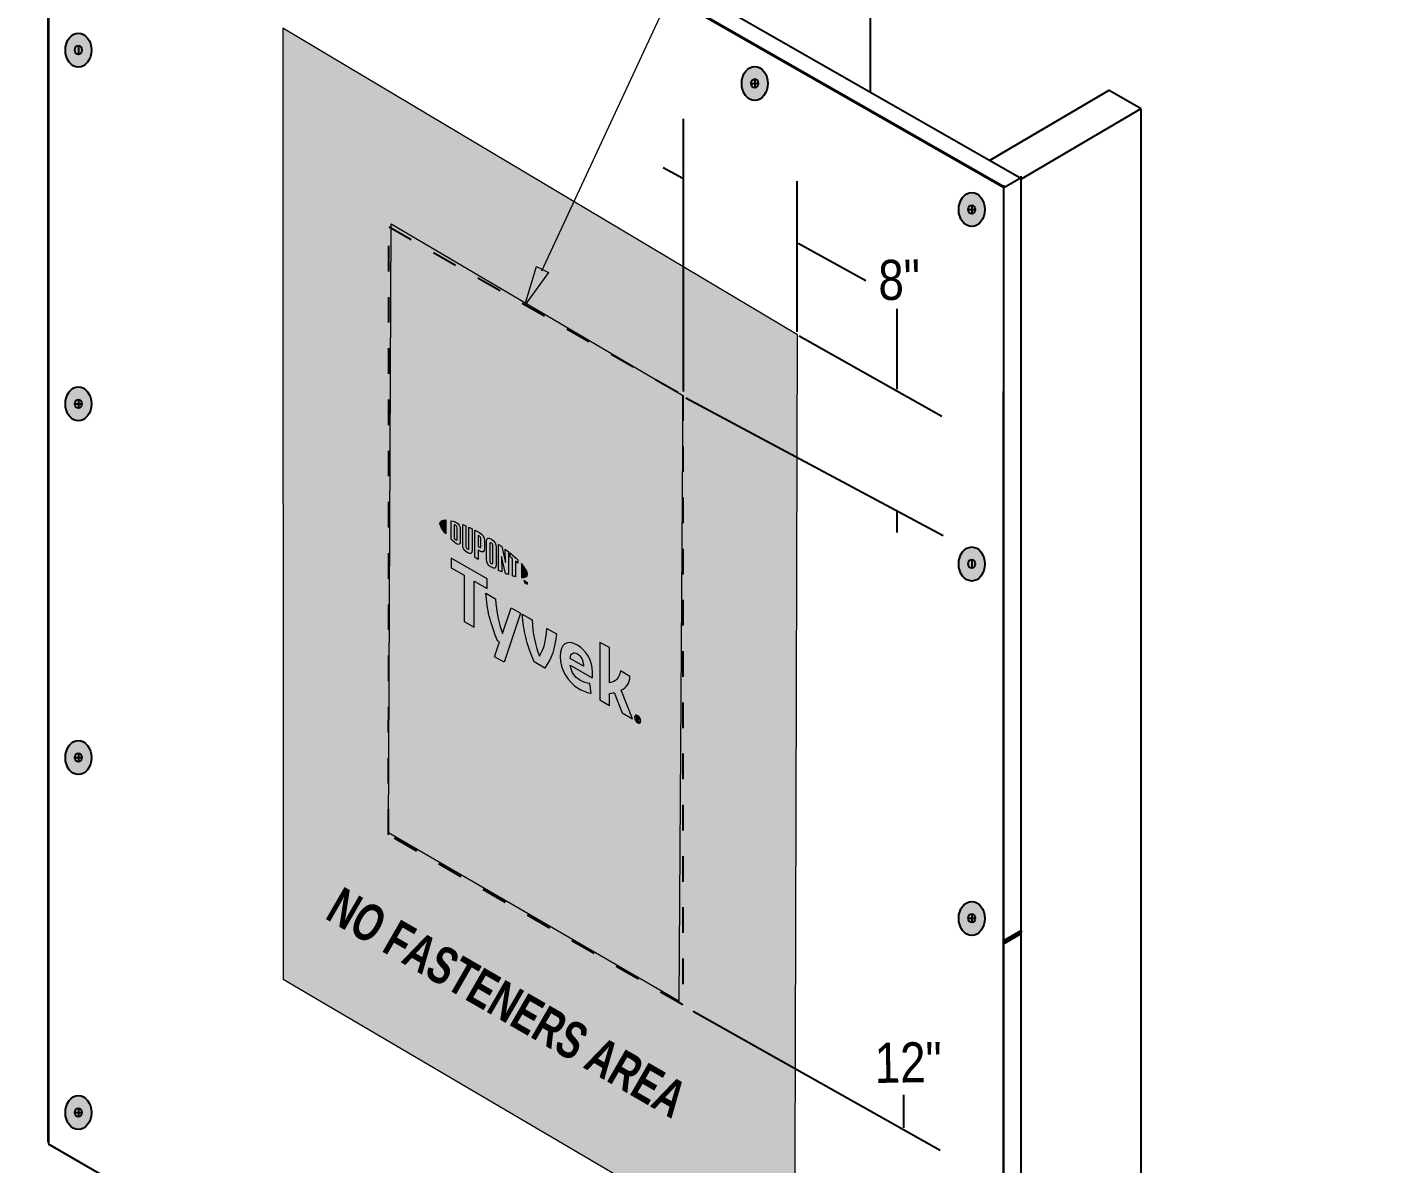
# Model space of a CAD drawing. Header units: inches. Extents: x -24 to 76, y -57 to 19.
# Drawn here: x 10.39 to 15.69, y -39.02 to -34.58 of the extents above; entities that cross this region are included whole.
import ezdxf

# ---------------------------------------------------------------- set-up
doc = ezdxf.new("R2010")
doc.units = ezdxf.units.IN
doc.header["$MEASUREMENT"] = 0
for name, pattern in [('AI-Linetype-1', [1.199738, 0.599869, -0.119974, 0.119974, -0.119974, 0.119974, -0.119974]), ('AI-Linetype-2', [1.199738, 0.599869, -0.119974, 0.119974, -0.119974, 0.119974, -0.119974]), ('AI-Linetype-3', [1.199738, 0.599869, -0.119974, 0.119974, -0.119974, 0.119974, -0.119974]), ('AI-Linetype-45', [0.108507, 0.072338, -0.036169])]:
    doc.linetypes.add(name, pattern=pattern)
for name, color, linetype, lineweight in [('.ATI-TEXT', 7, 'Continuous', 0), ('G-ANNO-TTLB', 7, 'Continuous', 0), ('No fasteners', 7, 'Continuous', 0), ('TYVEK', 7, 'Continuous', 0), ('WALL SCRATCH', 7, 'Continuous', 0), ('X-REF - TRACED', 7, 'Continuous', 0)]:
    doc.layers.add(name, color=color, linetype=linetype, lineweight=lineweight)

# ---------------------------------------------------------------- blocks, each defined once
blk = doc.blocks.new('Block_229')
at = {"layer": 'TYVEK', "color": 18, "lineweight": 25, "true_color": 0x000000}
for points in [[(12.6953, -37.6606)], [(12.6953, -40.0417)]]:
    blk.add_lwpolyline(points, dxfattribs=at)
blk = doc.blocks.new('Block_234')
at = {"layer": 'TYVEK', "color": 4, "lineweight": 25, "true_color": 0x00ffff}
for points in [[(11.1656, -38.7794)], [(11.4773, -38.9581)]]:
    blk.add_lwpolyline(points, dxfattribs=at)
blk = doc.blocks.new('Block_239')
at = {"layer": 'TYVEK', "true_color": 0x003b71, "transparency": 33554687}
h = blk.add_hatch(color=156, dxfattribs=at)
h.dxf.hatch_style = 2
edge = h.paths.add_edge_path()
edge.add_ellipse((13.2303, -34.8048), major_axis=(0, 0.0664), ratio=0.766948, start_angle=0, end_angle=360)
at = {"layer": 'TYVEK', "color": 18, "lineweight": 25, "true_color": 0x000000}
for p, q in [((13.2168, -34.8044), (13.2438, -34.8044)), ((13.2303, -34.7872), (13.2303, -34.8215))]:
    blk.add_line(p, q, dxfattribs=at)
for centre, major_axis, ratio in [((13.2303, -34.8048), (0, 0.0664), 0.766948), ((13.2303, -34.8044), (0, 0.0171), 0.788846)]:
    blk.add_ellipse(centre, major_axis=major_axis, ratio=ratio, dxfattribs=at)
blk = doc.blocks.new('Block_242')
at = {"layer": 'TYVEK', "true_color": 0x003b71, "transparency": 33554687}
h = blk.add_hatch(color=156, dxfattribs=at)
h.dxf.hatch_style = 2
edge = h.paths.add_edge_path()
edge.add_ellipse((10.5877, -38.8231), major_axis=(0, 0.0664), ratio=0.766948, start_angle=0, end_angle=360)
at = {"layer": 'TYVEK', "color": 18, "lineweight": 25, "true_color": 0x000000}
for p, q in [((10.5742, -38.8227), (10.6013, -38.8227)), ((10.5877, -38.8056), (10.5877, -38.8399))]:
    blk.add_line(p, q, dxfattribs=at)
for centre, major_axis, ratio in [((10.5877, -38.8231), (0, 0.0664), 0.766948), ((10.5877, -38.8227), (0, 0.0171), 0.788846)]:
    blk.add_ellipse(centre, major_axis=major_axis, ratio=ratio, dxfattribs=at)
blk = doc.blocks.new('Block_243')
at = {"layer": 'TYVEK', "true_color": 0x003b71, "transparency": 33554687}
h = blk.add_hatch(color=156, dxfattribs=at)
h.dxf.hatch_style = 2
edge = h.paths.add_edge_path()
edge.add_ellipse((10.5877, -36.0559), major_axis=(0, 0.0664), ratio=0.766948, start_angle=0, end_angle=360)
at = {"layer": 'TYVEK', "color": 18, "lineweight": 25, "true_color": 0x000000}
for p, q in [((10.5877, -36.0384), (10.5877, -36.0726)), ((10.5742, -36.0555), (10.6013, -36.0555))]:
    blk.add_line(p, q, dxfattribs=at)
blk.add_lwpolyline([(10.5806, -35.9945)], dxfattribs=at)
for centre, major_axis, ratio in [((10.5877, -36.0559), (0, 0.0664), 0.766948), ((10.5877, -36.0555), (0, 0.0171), 0.788846)]:
    blk.add_ellipse(centre, major_axis=major_axis, ratio=ratio, dxfattribs=at)
blk = doc.blocks.new('Block_244')
at = {"layer": 'TYVEK', "true_color": 0x003b71, "transparency": 33554687}
h = blk.add_hatch(color=156, dxfattribs=at)
h.dxf.hatch_style = 2
edge = h.paths.add_edge_path()
edge.add_ellipse((10.5877, -34.6746), major_axis=(0, 0.0664), ratio=0.766948, start_angle=0, end_angle=360)
at = {"layer": 'TYVEK', "color": 18, "lineweight": 25, "true_color": 0x000000}
blk.add_line((10.5877, -34.657), (10.5877, -34.6913), dxfattribs=at)
for centre, major_axis, ratio in [((10.5877, -34.6746), (0, 0.0664), 0.766948), ((10.5877, -34.6742), (0, 0.0171), 0.788846)]:
    blk.add_ellipse(centre, major_axis=major_axis, ratio=ratio, dxfattribs=at)
blk = doc.blocks.new('Block_245')
at = {"layer": 'TYVEK', "true_color": 0x003b71, "transparency": 33554687}
h = blk.add_hatch(color=156, dxfattribs=at)
h.dxf.hatch_style = 2
edge = h.paths.add_edge_path()
edge.add_ellipse((10.5877, -37.4372), major_axis=(0, 0.0664), ratio=0.766948, start_angle=0, end_angle=360)
at = {"layer": 'TYVEK', "color": 18, "lineweight": 25, "true_color": 0x000000}
for p, q in [((10.5877, -37.4197), (10.5877, -37.4539)), ((10.5742, -37.4368), (10.6013, -37.4368))]:
    blk.add_line(p, q, dxfattribs=at)
blk.add_lwpolyline([(10.5806, -37.5082)], dxfattribs=at)
for centre, major_axis, ratio in [((10.5877, -37.4372), (0, 0.0664), 0.766948), ((10.5877, -37.4368), (0, 0.0171), 0.788846)]:
    blk.add_ellipse(centre, major_axis=major_axis, ratio=ratio, dxfattribs=at)
blk = doc.blocks.new('Block_246')
at = {"layer": 'TYVEK', "true_color": 0x003b71, "transparency": 33554687}
h = blk.add_hatch(color=156, dxfattribs=at)
h.dxf.hatch_style = 2
edge = h.paths.add_edge_path()
edge.add_ellipse((14.078, -35.2974), major_axis=(0, 0.0664), ratio=0.766948, start_angle=0, end_angle=360)
at = {"layer": 'TYVEK', "color": 18, "lineweight": 25, "true_color": 0x000000}
for p, q in [((14.0645, -35.2969), (14.0915, -35.2969)), ((14.078, -35.2798), (14.078, -35.3141))]:
    blk.add_line(p, q, dxfattribs=at)
for centre, major_axis, ratio in [((14.078, -35.2974), (0, 0.0664), 0.766948), ((14.078, -35.2969), (0, 0.0171), 0.788846)]:
    blk.add_ellipse(centre, major_axis=major_axis, ratio=ratio, dxfattribs=at)
blk = doc.blocks.new('Block_247')
at = {"layer": 'TYVEK', "true_color": 0x003b71, "transparency": 33554687}
h = blk.add_hatch(color=156, dxfattribs=at)
h.dxf.hatch_style = 2
edge = h.paths.add_edge_path()
edge.add_ellipse((14.078, -38.0648), major_axis=(0, 0.0664), ratio=0.766948, start_angle=0, end_angle=360)
at = {"layer": 'TYVEK', "color": 18, "lineweight": 25, "true_color": 0x000000}
for p, q in [((14.078, -38.0473), (14.078, -38.0816)), ((14.0645, -38.0644), (14.0915, -38.0644))]:
    blk.add_line(p, q, dxfattribs=at)
blk.add_lwpolyline([(14.0709, -38.0034)], dxfattribs=at)
for centre, major_axis, ratio in [((14.078, -38.0648), (0, 0.0664), 0.766948), ((14.078, -38.0644), (0, 0.0171), 0.788846)]:
    blk.add_ellipse(centre, major_axis=major_axis, ratio=ratio, dxfattribs=at)
blk = doc.blocks.new('Block_248')
at = {"layer": 'TYVEK', "true_color": 0x003b71, "transparency": 33554687}
h = blk.add_hatch(color=156, dxfattribs=at)
h.dxf.hatch_style = 2
edge = h.paths.add_edge_path()
edge.add_ellipse((14.078, -36.6811), major_axis=(0, 0.0664), ratio=0.766948, start_angle=0, end_angle=360)
at = {"layer": 'TYVEK', "color": 18, "lineweight": 25, "true_color": 0x000000}
blk.add_line((14.078, -36.6635), (14.078, -36.6978), dxfattribs=at)
for centre, major_axis, ratio in [((14.078, -36.6811), (0, 0.0664), 0.766948), ((14.078, -36.6807), (0, 0.0171), 0.788846)]:
    blk.add_ellipse(centre, major_axis=major_axis, ratio=ratio, dxfattribs=at)
blk = doc.blocks.new('Block_352')
at = {"layer": 'X-REF - TRACED', "true_color": 0x848484, "transparency": 33554687}
h = blk.add_hatch(color=252, dxfattribs=at)
h.dxf.hatch_style = 2
edge = h.paths.add_edge_path()
edge.add_spline(control_points=[(12.0003, -36.5229), (12.0003, -36.5329), (12.0088, -36.5472), (12.0236, -36.5639), (12.0236, -36.5639), (12.0236, -36.5091), (12.0236, -36.5091), (12.0088, -36.5086), (12.0003, -36.513), (12.0003, -36.5229)], knot_values=[0, 0, 0, 0, 1, 1, 1, 2, 2, 2, 3, 3, 3, 3], degree=3, periodic=0)
h = blk.add_hatch(color=252, dxfattribs=at)
h.dxf.hatch_style = 2
edge = h.paths.add_edge_path()
edge.add_spline(control_points=[(12.0681, -36.5845), (12.0681, -36.5887), (12.0659, -36.5888), (12.0633, -36.5873), (12.0612, -36.5861), (12.0581, -36.5834), (12.0555, -36.5811), (12.0555, -36.5811), (12.0555, -36.5288), (12.0555, -36.5288), (12.0581, -36.5295), (12.0612, -36.5304), (12.0633, -36.5316), (12.0659, -36.5331), (12.0681, -36.5358), (12.0681, -36.54), (12.0681, -36.54), (12.0681, -36.5845), (12.0681, -36.5845)], knot_values=[0, 0, 0, 0, 1, 1, 1, 2, 2, 2, 3, 3, 3, 4, 4, 4, 5, 5, 5, 6, 6, 6, 6], degree=3, periodic=0)
edge = h.paths.add_edge_path()
edge.add_spline(control_points=[(12.065, -36.5189), (12.0609, -36.5165), (12.0549, -36.5145), (12.0441, -36.5121), (12.0441, -36.5121), (12.0441, -36.5846), (12.0441, -36.5846), (12.0536, -36.5934), (12.0609, -36.5996), (12.065, -36.6019), (12.0745, -36.6075), (12.0799, -36.6039), (12.0799, -36.5931), (12.0799, -36.5931), (12.0799, -36.545), (12.0799, -36.545), (12.0799, -36.5342), (12.0745, -36.5244), (12.065, -36.5189)], knot_values=[0, 0, 0, 0, 1, 1, 1, 2, 2, 2, 3, 3, 3, 4, 4, 4, 5, 5, 5, 6, 6, 6, 6], degree=3, periodic=0)
h = blk.add_hatch(color=252, dxfattribs=at)
h.dxf.hatch_style = 2
edge = h.paths.add_edge_path()
edge.add_spline(control_points=[(12.1132, -36.619), (12.1132, -36.6232), (12.1119, -36.6251), (12.1073, -36.6218), (12.1028, -36.6186), (12.1016, -36.6157), (12.1016, -36.6108), (12.1016, -36.6108), (12.1016, -36.5318), (12.1016, -36.5318), (12.0986, -36.5304), (12.092, -36.5276), (12.0891, -36.5265), (12.0891, -36.5265), (12.0891, -36.6063), (12.0891, -36.6063), (12.0891, -36.6191), (12.0945, -36.6272), (12.1073, -36.6362), (12.119, -36.6445), (12.1262, -36.6419), (12.1262, -36.6277), (12.1262, -36.6277), (12.1262, -36.5433), (12.1262, -36.5433), (12.1237, -36.5421), (12.1157, -36.5382), (12.1132, -36.5371), (12.1132, -36.5371), (12.1132, -36.619), (12.1132, -36.619)], knot_values=[0, 0, 0, 0, 1, 1, 1, 2, 2, 2, 3, 3, 3, 4, 4, 4, 5, 5, 5, 6, 6, 6, 7, 7, 7, 8, 8, 8, 9, 9, 9, 10, 10, 10, 10], degree=3, periodic=0)
h = blk.add_hatch(color=252, dxfattribs=at)
h.dxf.hatch_style = 2
edge = h.paths.add_edge_path()
edge.add_spline(control_points=[(12.1606, -36.6117), (12.1606, -36.6163), (12.1592, -36.6178), (12.1539, -36.6147), (12.1539, -36.6147), (12.1494, -36.6121), (12.1494, -36.6121), (12.1494, -36.6121), (12.1494, -36.5702), (12.1494, -36.5702), (12.1514, -36.5712), (12.1525, -36.5718), (12.1537, -36.5725), (12.1594, -36.5758), (12.1606, -36.579), (12.1606, -36.5837), (12.1606, -36.5837), (12.1606, -36.6117), (12.1606, -36.6117)], knot_values=[0, 0, 0, 0, 1, 1, 1, 2, 2, 2, 3, 3, 3, 4, 4, 4, 5, 5, 5, 6, 6, 6, 6], degree=3, periodic=0)
edge = h.paths.add_edge_path()
edge.add_spline(control_points=[(12.1545, -36.5581), (12.1522, -36.5568), (12.144, -36.5524), (12.1364, -36.5485), (12.1364, -36.5485), (12.1364, -36.6548), (12.1364, -36.6548), (12.1389, -36.6564), (12.1457, -36.6608), (12.1494, -36.663), (12.1494, -36.663), (12.1494, -36.6269), (12.1494, -36.6269), (12.1494, -36.6269), (12.1545, -36.6298), (12.1545, -36.6298), (12.1681, -36.6376), (12.1738, -36.6339), (12.1738, -36.6204), (12.1738, -36.6204), (12.1738, -36.5891), (12.1738, -36.5891), (12.1738, -36.5759), (12.1674, -36.5656), (12.1545, -36.5581)], knot_values=[0, 0, 0, 0, 1, 1, 1, 2, 2, 2, 3, 3, 3, 4, 4, 4, 5, 5, 5, 6, 6, 6, 7, 7, 7, 8, 8, 8, 8], degree=3, periodic=0)
h = blk.add_hatch(color=252, dxfattribs=at)
h.dxf.hatch_style = 2
edge = h.paths.add_edge_path()
edge.add_spline(control_points=[(12.2072, -36.6757), (12.2072, -36.6799), (12.206, -36.6813), (12.2013, -36.6788), (12.1966, -36.6763), (12.1953, -36.6732), (12.1953, -36.6688), (12.1953, -36.6688), (12.1953, -36.6026), (12.1953, -36.6026), (12.1953, -36.5982), (12.1966, -36.5965), (12.2013, -36.5994), (12.206, -36.6022), (12.2072, -36.6052), (12.2072, -36.6094), (12.2072, -36.6094), (12.2072, -36.6757), (12.2072, -36.6757)], knot_values=[0, 0, 0, 0, 1, 1, 1, 2, 2, 2, 3, 3, 3, 4, 4, 4, 5, 5, 5, 6, 6, 6, 6], degree=3, periodic=0)
edge = h.paths.add_edge_path()
edge.add_spline(control_points=[(12.2013, -36.5846), (12.1893, -36.5769), (12.1821, -36.5789), (12.1821, -36.5929), (12.1821, -36.5929), (12.1821, -36.6624), (12.1821, -36.6624), (12.1821, -36.6772), (12.1886, -36.687), (12.2013, -36.6938), (12.2138, -36.7004), (12.2203, -36.6987), (12.2203, -36.683), (12.2203, -36.683), (12.2203, -36.6166), (12.2203, -36.6166), (12.2203, -36.6016), (12.2144, -36.5929), (12.2013, -36.5846)], knot_values=[0, 0, 0, 0, 1, 1, 1, 2, 2, 2, 3, 3, 3, 4, 4, 4, 5, 5, 5, 6, 6, 6, 6], degree=3, periodic=0)
h = blk.add_hatch(color=252, dxfattribs=at)
h.dxf.hatch_style = 2
edge = h.paths.add_edge_path()
edge.add_spline(control_points=[(12.2565, -36.6756), (12.2565, -36.6756), (12.242, -36.6132), (12.242, -36.6132), (12.2381, -36.6104), (12.2334, -36.607), (12.2297, -36.6045), (12.2297, -36.6045), (12.2297, -36.7065), (12.2297, -36.7065), (12.2323, -36.7077), (12.2388, -36.7107), (12.2422, -36.7121), (12.2422, -36.7121), (12.2412, -36.6514), (12.2412, -36.6514), (12.2412, -36.6514), (12.2565, -36.718), (12.2565, -36.718), (12.2597, -36.7193), (12.2645, -36.7211), (12.2676, -36.7222), (12.2676, -36.7222), (12.2676, -36.6326), (12.2676, -36.6326), (12.2644, -36.63), (12.2584, -36.6254), (12.2556, -36.6233), (12.2556, -36.6233), (12.2565, -36.6756), (12.2565, -36.6756)], knot_values=[0, 0, 0, 0, 1, 1, 1, 2, 2, 2, 3, 3, 3, 4, 4, 4, 5, 5, 5, 6, 6, 6, 7, 7, 7, 8, 8, 8, 9, 9, 9, 10, 10, 10, 10], degree=3, periodic=0)
h = blk.add_hatch(color=252, dxfattribs=at)
h.dxf.hatch_style = 2
edge = h.paths.add_edge_path()
edge.add_spline(control_points=[(12.2741, -36.652), (12.2773, -36.6545), (12.2805, -36.6571), (12.2836, -36.6596), (12.2836, -36.6596), (12.2836, -36.7275), (12.2836, -36.7275), (12.2864, -36.7284), (12.2917, -36.7298), (12.2952, -36.7307), (12.2952, -36.7307), (12.2952, -36.6696), (12.2952, -36.6696), (12.2986, -36.6725), (12.3018, -36.6754), (12.3047, -36.678), (12.3047, -36.678), (12.3047, -36.665), (12.3047, -36.665), (12.2955, -36.656), (12.2856, -36.6472), (12.2741, -36.6378), (12.2741, -36.6378), (12.2741, -36.652), (12.2741, -36.652)], knot_values=[0, 0, 0, 0, 1, 1, 1, 2, 2, 2, 3, 3, 3, 4, 4, 4, 5, 5, 5, 6, 6, 6, 7, 7, 7, 8, 8, 8, 8], degree=3, periodic=0)
h = blk.add_hatch(color=252, dxfattribs=at)
h.dxf.hatch_style = 2
edge = h.paths.add_edge_path()
edge.add_spline(control_points=[(12.342, -36.7202), (12.342, -36.7303), (12.3335, -36.7347), (12.3187, -36.7343), (12.3187, -36.7343), (12.3187, -36.6795), (12.3187, -36.6795), (12.3335, -36.6961), (12.342, -36.7103), (12.342, -36.7202)], knot_values=[0, 0, 0, 0, 1, 1, 1, 2, 2, 2, 3, 3, 3, 3], degree=3, periodic=0)
h = blk.add_hatch(color=252, dxfattribs=at)
h.dxf.hatch_style = 2
edge = h.paths.add_edge_path()
edge.add_spline(control_points=[(12.3351, -36.7492), (12.3351, -36.7492), (12.3365, -36.75), (12.3365, -36.75), (12.3365, -36.75), (12.3386, -36.7549), (12.3386, -36.7549), (12.3386, -36.7549), (12.3407, -36.7524), (12.3407, -36.7524), (12.3407, -36.7524), (12.342, -36.7532), (12.342, -36.7532), (12.342, -36.7532), (12.342, -36.7611), (12.342, -36.7611), (12.342, -36.7611), (12.3408, -36.7604), (12.3408, -36.7604), (12.3408, -36.7604), (12.3408, -36.7547), (12.3408, -36.7547), (12.3408, -36.7547), (12.3386, -36.7573), (12.3386, -36.7573), (12.3386, -36.7573), (12.3385, -36.7572), (12.3385, -36.7572), (12.3385, -36.7572), (12.3364, -36.7522), (12.3364, -36.7522), (12.3364, -36.7522), (12.3364, -36.7578), (12.3364, -36.7578), (12.3364, -36.7578), (12.3351, -36.7571), (12.3351, -36.7571), (12.3351, -36.7571), (12.3351, -36.7492), (12.3351, -36.7492)], knot_values=[0, 0, 0, 0, 1, 1, 1, 2, 2, 2, 3, 3, 3, 4, 4, 4, 5, 5, 5, 6, 6, 6, 7, 7, 7, 8, 8, 8, 9, 9, 9, 10, 10, 10, 11, 11, 11, 12, 12, 12, 13, 13, 13, 13], degree=3, periodic=0)
edge = h.paths.add_edge_path()
edge.add_spline(control_points=[(12.3302, -36.7477), (12.3302, -36.7477), (12.3281, -36.7465), (12.3281, -36.7465), (12.3281, -36.7465), (12.3281, -36.7451), (12.3281, -36.7451), (12.3281, -36.7451), (12.3336, -36.7483), (12.3336, -36.7483), (12.3336, -36.7483), (12.3336, -36.7497), (12.3336, -36.7497), (12.3336, -36.7497), (12.3315, -36.7485), (12.3315, -36.7485), (12.3315, -36.7485), (12.3315, -36.755), (12.3315, -36.755), (12.3315, -36.755), (12.3302, -36.7542), (12.3302, -36.7542), (12.3302, -36.7542), (12.3302, -36.7477), (12.3302, -36.7477)], knot_values=[0, 0, 0, 0, 1, 1, 1, 2, 2, 2, 3, 3, 3, 4, 4, 4, 5, 5, 5, 6, 6, 6, 7, 7, 7, 8, 8, 8, 8], degree=3, periodic=0)
at = {"layer": 'X-REF - TRACED'}
for points, knots in [([(12.0003, -36.5229), (12.0003, -36.5329), (12.0088, -36.5472), (12.0236, -36.5639), (12.0236, -36.5639), (12.0236, -36.5091), (12.0236, -36.5091), (12.0088, -36.5086), (12.0003, -36.513), (12.0003, -36.5229)], [0, 0, 0, 0, 1, 1, 1, 2, 2, 2, 3, 3, 3, 3]), ([(12.065, -36.5189), (12.0609, -36.5165), (12.0549, -36.5145), (12.0441, -36.5121), (12.0441, -36.5121), (12.0441, -36.5846), (12.0441, -36.5846), (12.0536, -36.5934), (12.0609, -36.5996), (12.065, -36.6019), (12.0745, -36.6075), (12.0799, -36.6039), (12.0799, -36.5931), (12.0799, -36.5931), (12.0799, -36.545), (12.0799, -36.545), (12.0799, -36.5342), (12.0745, -36.5244), (12.065, -36.5189)], [0, 0, 0, 0, 1, 1, 1, 2, 2, 2, 3, 3, 3, 4, 4, 4, 5, 5, 5, 6, 6, 6, 6]), ([(12.0681, -36.5845), (12.0681, -36.5887), (12.0659, -36.5888), (12.0633, -36.5873), (12.0612, -36.5861), (12.0581, -36.5834), (12.0555, -36.5811), (12.0555, -36.5811), (12.0555, -36.5288), (12.0555, -36.5288), (12.0581, -36.5295), (12.0612, -36.5304), (12.0633, -36.5316), (12.0659, -36.5331), (12.0681, -36.5358), (12.0681, -36.54), (12.0681, -36.54), (12.0681, -36.5845), (12.0681, -36.5845)], [0, 0, 0, 0, 1, 1, 1, 2, 2, 2, 3, 3, 3, 4, 4, 4, 5, 5, 5, 6, 6, 6, 6]), ([(12.1132, -36.619), (12.1132, -36.6232), (12.1119, -36.6251), (12.1073, -36.6218), (12.1028, -36.6186), (12.1016, -36.6157), (12.1016, -36.6108), (12.1016, -36.6108), (12.1016, -36.5318), (12.1016, -36.5318), (12.0986, -36.5304), (12.092, -36.5276), (12.0891, -36.5265), (12.0891, -36.5265), (12.0891, -36.6063), (12.0891, -36.6063), (12.0891, -36.6191), (12.0945, -36.6272), (12.1073, -36.6362), (12.119, -36.6445), (12.1262, -36.6419), (12.1262, -36.6277), (12.1262, -36.6277), (12.1262, -36.5433), (12.1262, -36.5433), (12.1237, -36.5421), (12.1157, -36.5382), (12.1132, -36.5371), (12.1132, -36.5371), (12.1132, -36.619), (12.1132, -36.619)], [0, 0, 0, 0, 1, 1, 1, 2, 2, 2, 3, 3, 3, 4, 4, 4, 5, 5, 5, 6, 6, 6, 7, 7, 7, 8, 8, 8, 9, 9, 9, 10, 10, 10, 10]), ([(12.1545, -36.5581), (12.1522, -36.5568), (12.144, -36.5524), (12.1364, -36.5485), (12.1364, -36.5485), (12.1364, -36.6548), (12.1364, -36.6548), (12.1389, -36.6564), (12.1457, -36.6608), (12.1494, -36.663), (12.1494, -36.663), (12.1494, -36.6269), (12.1494, -36.6269), (12.1494, -36.6269), (12.1545, -36.6298), (12.1545, -36.6298), (12.1681, -36.6376), (12.1738, -36.6339), (12.1738, -36.6204), (12.1738, -36.6204), (12.1738, -36.5891), (12.1738, -36.5891), (12.1738, -36.5759), (12.1674, -36.5656), (12.1545, -36.5581)], [0, 0, 0, 0, 1, 1, 1, 2, 2, 2, 3, 3, 3, 4, 4, 4, 5, 5, 5, 6, 6, 6, 7, 7, 7, 8, 8, 8, 8]), ([(12.1606, -36.6117), (12.1606, -36.6163), (12.1592, -36.6178), (12.1539, -36.6147), (12.1539, -36.6147), (12.1494, -36.6121), (12.1494, -36.6121), (12.1494, -36.6121), (12.1494, -36.5702), (12.1494, -36.5702), (12.1514, -36.5712), (12.1525, -36.5718), (12.1537, -36.5725), (12.1594, -36.5758), (12.1606, -36.579), (12.1606, -36.5837), (12.1606, -36.5837), (12.1606, -36.6117), (12.1606, -36.6117)], [0, 0, 0, 0, 1, 1, 1, 2, 2, 2, 3, 3, 3, 4, 4, 4, 5, 5, 5, 6, 6, 6, 6]), ([(12.2013, -36.5846), (12.1893, -36.5769), (12.1821, -36.5789), (12.1821, -36.5929), (12.1821, -36.5929), (12.1821, -36.6624), (12.1821, -36.6624), (12.1821, -36.6772), (12.1886, -36.687), (12.2013, -36.6938), (12.2138, -36.7004), (12.2203, -36.6987), (12.2203, -36.683), (12.2203, -36.683), (12.2203, -36.6166), (12.2203, -36.6166), (12.2203, -36.6016), (12.2144, -36.5929), (12.2013, -36.5846)], [0, 0, 0, 0, 1, 1, 1, 2, 2, 2, 3, 3, 3, 4, 4, 4, 5, 5, 5, 6, 6, 6, 6]), ([(12.2072, -36.6757), (12.2072, -36.6799), (12.206, -36.6813), (12.2013, -36.6788), (12.1966, -36.6763), (12.1953, -36.6732), (12.1953, -36.6688), (12.1953, -36.6688), (12.1953, -36.6026), (12.1953, -36.6026), (12.1953, -36.5982), (12.1966, -36.5965), (12.2013, -36.5994), (12.206, -36.6022), (12.2072, -36.6052), (12.2072, -36.6094), (12.2072, -36.6094), (12.2072, -36.6757), (12.2072, -36.6757)], [0, 0, 0, 0, 1, 1, 1, 2, 2, 2, 3, 3, 3, 4, 4, 4, 5, 5, 5, 6, 6, 6, 6]), ([(12.2565, -36.6756), (12.2565, -36.6756), (12.242, -36.6132), (12.242, -36.6132), (12.2381, -36.6104), (12.2334, -36.607), (12.2297, -36.6045), (12.2297, -36.6045), (12.2297, -36.7065), (12.2297, -36.7065), (12.2323, -36.7077), (12.2388, -36.7107), (12.2422, -36.7121), (12.2422, -36.7121), (12.2412, -36.6514), (12.2412, -36.6514), (12.2412, -36.6514), (12.2565, -36.718), (12.2565, -36.718), (12.2597, -36.7193), (12.2645, -36.7211), (12.2676, -36.7222), (12.2676, -36.7222), (12.2676, -36.6326), (12.2676, -36.6326), (12.2644, -36.63), (12.2584, -36.6254), (12.2556, -36.6233), (12.2556, -36.6233), (12.2565, -36.6756), (12.2565, -36.6756)], [0, 0, 0, 0, 1, 1, 1, 2, 2, 2, 3, 3, 3, 4, 4, 4, 5, 5, 5, 6, 6, 6, 7, 7, 7, 8, 8, 8, 9, 9, 9, 10, 10, 10, 10]), ([(12.2741, -36.652), (12.2773, -36.6545), (12.2805, -36.6571), (12.2836, -36.6596), (12.2836, -36.6596), (12.2836, -36.7275), (12.2836, -36.7275), (12.2864, -36.7284), (12.2917, -36.7298), (12.2952, -36.7307), (12.2952, -36.7307), (12.2952, -36.6696), (12.2952, -36.6696), (12.2986, -36.6725), (12.3018, -36.6754), (12.3047, -36.678), (12.3047, -36.678), (12.3047, -36.665), (12.3047, -36.665), (12.2955, -36.656), (12.2856, -36.6472), (12.2741, -36.6378), (12.2741, -36.6378), (12.2741, -36.652), (12.2741, -36.652)], [0, 0, 0, 0, 1, 1, 1, 2, 2, 2, 3, 3, 3, 4, 4, 4, 5, 5, 5, 6, 6, 6, 7, 7, 7, 8, 8, 8, 8]), ([(12.342, -36.7202), (12.342, -36.7303), (12.3335, -36.7347), (12.3187, -36.7343), (12.3187, -36.7343), (12.3187, -36.6795), (12.3187, -36.6795), (12.3335, -36.6961), (12.342, -36.7103), (12.342, -36.7202)], [0, 0, 0, 0, 1, 1, 1, 2, 2, 2, 3, 3, 3, 3]), ([(12.3302, -36.7477), (12.3302, -36.7477), (12.3281, -36.7465), (12.3281, -36.7465), (12.3281, -36.7465), (12.3281, -36.7451), (12.3281, -36.7451), (12.3281, -36.7451), (12.3336, -36.7483), (12.3336, -36.7483), (12.3336, -36.7483), (12.3336, -36.7497), (12.3336, -36.7497), (12.3336, -36.7497), (12.3315, -36.7485), (12.3315, -36.7485), (12.3315, -36.7485), (12.3315, -36.755), (12.3315, -36.755), (12.3315, -36.755), (12.3302, -36.7542), (12.3302, -36.7542), (12.3302, -36.7542), (12.3302, -36.7477), (12.3302, -36.7477)], [0, 0, 0, 0, 1, 1, 1, 2, 2, 2, 3, 3, 3, 4, 4, 4, 5, 5, 5, 6, 6, 6, 7, 7, 7, 8, 8, 8, 8]), ([(12.3351, -36.7492), (12.3351, -36.7492), (12.3365, -36.75), (12.3365, -36.75), (12.3365, -36.75), (12.3386, -36.7549), (12.3386, -36.7549), (12.3386, -36.7549), (12.3407, -36.7524), (12.3407, -36.7524), (12.3407, -36.7524), (12.342, -36.7532), (12.342, -36.7532), (12.342, -36.7532), (12.342, -36.7611), (12.342, -36.7611), (12.342, -36.7611), (12.3408, -36.7604), (12.3408, -36.7604), (12.3408, -36.7604), (12.3408, -36.7547), (12.3408, -36.7547), (12.3408, -36.7547), (12.3386, -36.7573), (12.3386, -36.7573), (12.3386, -36.7573), (12.3385, -36.7572), (12.3385, -36.7572), (12.3385, -36.7572), (12.3364, -36.7522), (12.3364, -36.7522), (12.3364, -36.7522), (12.3364, -36.7578), (12.3364, -36.7578), (12.3364, -36.7578), (12.3351, -36.7571), (12.3351, -36.7571), (12.3351, -36.7571), (12.3351, -36.7492), (12.3351, -36.7492)], [0, 0, 0, 0, 1, 1, 1, 2, 2, 2, 3, 3, 3, 4, 4, 4, 5, 5, 5, 6, 6, 6, 7, 7, 7, 8, 8, 8, 9, 9, 9, 10, 10, 10, 11, 11, 11, 12, 12, 12, 13, 13, 13, 13])]:
    blk.add_open_spline(points, degree=3, knots=knots, dxfattribs=at)
blk = doc.blocks.new('Block_356')
at = {"layer": 'X-REF - TRACED', "true_color": 0x848484, "transparency": 33554687}
h = blk.add_hatch(color=252, dxfattribs=at)
h.dxf.hatch_style = 2
h.paths.add_polyline_path([(12.1844, -36.7387), (12.0441, -36.6577), (12.0441, -36.6958), (12.0948, -36.725), (12.0948, -36.9055), (12.1337, -36.928), (12.1337, -36.7475), (12.1844, -36.7768)])
h = blk.add_hatch(color=252, dxfattribs=at)
h.dxf.hatch_style = 2
edge = h.paths.add_edge_path()
edge.add_spline(control_points=[(12.4176, -36.9323), (12.4151, -36.9843), (12.4048, -37.0146), (12.3887, -37.0406), (12.3732, -36.9963), (12.3631, -36.9543), (12.3601, -36.8992), (12.3601, -36.8992), (12.3222, -36.8773), (12.3222, -36.8773), (12.3263, -36.9424), (12.3386, -36.9898), (12.368, -37.0633), (12.368, -37.0633), (12.4097, -37.0874), (12.4097, -37.0874), (12.438, -37.0472), (12.4497, -37.0137), (12.4552, -36.954), (12.4552, -36.954), (12.4176, -36.9323), (12.4176, -36.9323)], knot_values=[0, 0, 0, 0, 1, 1, 1, 2, 2, 2, 3, 3, 3, 4, 4, 4, 5, 5, 5, 6, 6, 6, 7, 7, 7, 7], degree=3, periodic=0)
h = blk.add_hatch(color=252, dxfattribs=at)
h.dxf.hatch_style = 2
edge = h.paths.add_edge_path()
edge.add_spline(control_points=[(12.5088, -37.0497), (12.5088, -37.0497), (12.5606, -37.0795), (12.5606, -37.0795), (12.5606, -37.0795), (12.5606, -37.0758), (12.5606, -37.0758), (12.5606, -37.0583), (12.5524, -37.0408), (12.5374, -37.0321), (12.5216, -37.023), (12.5113, -37.0298), (12.5088, -37.0497)], knot_values=[0, 0, 0, 0, 1, 1, 1, 2, 2, 2, 3, 3, 3, 4, 4, 4, 4], degree=3, periodic=0)
edge = h.paths.add_edge_path()
edge.add_spline(control_points=[(12.5914, -37.1854), (12.5794, -37.1847), (12.5617, -37.1789), (12.5437, -37.1685), (12.4999, -37.1431), (12.4699, -37.094), (12.4699, -37.0422), (12.4699, -36.9925), (12.4974, -36.9747), (12.5374, -36.9978), (12.5731, -37.0184), (12.5966, -37.061), (12.5966, -37.1028), (12.5966, -37.1122), (12.596, -37.12), (12.5955, -37.1259), (12.5955, -37.1259), (12.5094, -37.0762), (12.5094, -37.0762), (12.5129, -37.1032), (12.5257, -37.1219), (12.5475, -37.1344), (12.5609, -37.1422), (12.5737, -37.1461), (12.5854, -37.1473), (12.5854, -37.1473), (12.5914, -37.1854), (12.5914, -37.1854)], knot_values=[0, 0, 0, 0, 1, 1, 1, 2, 2, 2, 3, 3, 3, 4, 4, 4, 5, 5, 5, 6, 6, 6, 7, 7, 7, 8, 8, 8, 9, 9, 9, 9], degree=3, periodic=0)
h = blk.add_hatch(color=252, dxfattribs=at)
h.dxf.hatch_style = 2
edge = h.paths.add_edge_path()
edge.add_spline(control_points=[(12.708, -37.1743), (12.708, -37.1743), (12.7532, -37.2857), (12.7532, -37.2857), (12.7532, -37.2857), (12.7123, -37.2621), (12.7123, -37.2621), (12.7123, -37.2621), (12.681, -37.1831), (12.681, -37.1831), (12.6753, -37.1845), (12.6693, -37.1857), (12.6628, -37.1866), (12.6628, -37.1866), (12.6628, -37.2335), (12.6628, -37.2335), (12.6628, -37.2335), (12.6252, -37.2118), (12.6252, -37.2118), (12.6252, -37.2118), (12.6252, -36.9878), (12.6252, -36.9878), (12.6252, -36.9878), (12.6628, -37.0074), (12.6628, -37.0074), (12.6628, -37.0074), (12.6628, -37.1451), (12.6628, -37.1451), (12.6884, -37.1408), (12.7009, -37.1262), (12.7053, -37.0984), (12.7053, -37.0984), (12.7426, -37.12), (12.7426, -37.12), (12.7418, -37.1463), (12.7298, -37.1635), (12.708, -37.1743)], knot_values=[0, 0, 0, 0, 1, 1, 1, 2, 2, 2, 3, 3, 3, 4, 4, 4, 5, 5, 5, 6, 6, 6, 7, 7, 7, 8, 8, 8, 9, 9, 9, 10, 10, 10, 11, 11, 11, 12, 12, 12, 12], degree=3, periodic=0)
at = {"layer": 'X-REF - TRACED'}
blk.add_lwpolyline([(12.1844, -36.7387), (12.0441, -36.6577), (12.0441, -36.6958), (12.0948, -36.725), (12.0948, -36.9055), (12.1337, -36.928), (12.1337, -36.7475), (12.1844, -36.7768)], close=True, dxfattribs=at)
for points, knots in [([(12.4176, -36.9323), (12.4151, -36.9843), (12.4048, -37.0146), (12.3887, -37.0406), (12.3732, -36.9963), (12.3631, -36.9543), (12.3601, -36.8992), (12.3601, -36.8992), (12.3222, -36.8773), (12.3222, -36.8773), (12.3263, -36.9424), (12.3386, -36.9898), (12.368, -37.0633), (12.368, -37.0633), (12.4097, -37.0874), (12.4097, -37.0874), (12.438, -37.0472), (12.4497, -37.0137), (12.4552, -36.954), (12.4552, -36.954), (12.4176, -36.9323), (12.4176, -36.9323)], [0, 0, 0, 0, 1, 1, 1, 2, 2, 2, 3, 3, 3, 4, 4, 4, 5, 5, 5, 6, 6, 6, 7, 7, 7, 7]), ([(12.5914, -37.1854), (12.5794, -37.1847), (12.5617, -37.1789), (12.5437, -37.1685), (12.4999, -37.1431), (12.4699, -37.094), (12.4699, -37.0422), (12.4699, -36.9925), (12.4974, -36.9747), (12.5374, -36.9978), (12.5731, -37.0184), (12.5966, -37.061), (12.5966, -37.1028), (12.5966, -37.1122), (12.596, -37.12), (12.5955, -37.1259), (12.5955, -37.1259), (12.5094, -37.0762), (12.5094, -37.0762), (12.5129, -37.1032), (12.5257, -37.1219), (12.5475, -37.1344), (12.5609, -37.1422), (12.5737, -37.1461), (12.5854, -37.1473), (12.5854, -37.1473), (12.5914, -37.1854), (12.5914, -37.1854)], [0, 0, 0, 0, 1, 1, 1, 2, 2, 2, 3, 3, 3, 4, 4, 4, 5, 5, 5, 6, 6, 6, 7, 7, 7, 8, 8, 8, 9, 9, 9, 9]), ([(12.708, -37.1743), (12.708, -37.1743), (12.7532, -37.2857), (12.7532, -37.2857), (12.7532, -37.2857), (12.7123, -37.2621), (12.7123, -37.2621), (12.7123, -37.2621), (12.681, -37.1831), (12.681, -37.1831), (12.6753, -37.1845), (12.6693, -37.1857), (12.6628, -37.1866), (12.6628, -37.1866), (12.6628, -37.2335), (12.6628, -37.2335), (12.6628, -37.2335), (12.6252, -37.2118), (12.6252, -37.2118), (12.6252, -37.2118), (12.6252, -36.9878), (12.6252, -36.9878), (12.6252, -36.9878), (12.6628, -37.0074), (12.6628, -37.0074), (12.6628, -37.0074), (12.6628, -37.1451), (12.6628, -37.1451), (12.6884, -37.1408), (12.7009, -37.1262), (12.7053, -37.0984), (12.7053, -37.0984), (12.7426, -37.12), (12.7426, -37.12), (12.7418, -37.1463), (12.7298, -37.1635), (12.708, -37.1743)], [0, 0, 0, 0, 1, 1, 1, 2, 2, 2, 3, 3, 3, 4, 4, 4, 5, 5, 5, 6, 6, 6, 7, 7, 7, 8, 8, 8, 9, 9, 9, 10, 10, 10, 11, 11, 11, 12, 12, 12, 12]), ([(12.5088, -37.0497), (12.5088, -37.0497), (12.5606, -37.0795), (12.5606, -37.0795), (12.5606, -37.0795), (12.5606, -37.0758), (12.5606, -37.0758), (12.5606, -37.0583), (12.5524, -37.0408), (12.5374, -37.0321), (12.5216, -37.023), (12.5113, -37.0298), (12.5088, -37.0497)], [0, 0, 0, 0, 1, 1, 1, 2, 2, 2, 3, 3, 3, 4, 4, 4, 4])]:
    blk.add_open_spline(points, degree=3, knots=knots, dxfattribs=at)
blk = doc.blocks.new('Block_355')
at = {"layer": 'X-REF - TRACED', "true_color": 0x848484, "transparency": 33554687}
h = blk.add_hatch(color=252, dxfattribs=at)
h.dxf.hatch_style = 2
edge = h.paths.add_edge_path()
edge.add_spline(control_points=[(12.278, -36.8517), (12.278, -36.8517), (12.2442, -36.9524), (12.2442, -36.9524), (12.2299, -36.9103), (12.2206, -36.8696), (12.2177, -36.8169), (12.2177, -36.8169), (12.1798, -36.7951), (12.1798, -36.7951), (12.1839, -36.8602), (12.1962, -36.9076), (12.2256, -36.9811), (12.2256, -36.9811), (12.2332, -36.9854), (12.2332, -36.9854), (12.2332, -36.9854), (12.2139, -37.043), (12.2139, -37.043), (12.2139, -37.043), (12.2515, -37.0647), (12.2515, -37.0647), (12.2515, -37.0647), (12.3156, -36.8734), (12.3156, -36.8734), (12.3156, -36.8734), (12.278, -36.8517), (12.278, -36.8517)], knot_values=[0, 0, 0, 0, 1, 1, 1, 2, 2, 2, 3, 3, 3, 4, 4, 4, 5, 5, 5, 6, 6, 6, 7, 7, 7, 8, 8, 8, 9, 9, 9, 9], degree=3, periodic=0)
at = {"layer": 'X-REF - TRACED'}
blk.add_open_spline([(12.278, -36.8517), (12.278, -36.8517), (12.2442, -36.9524), (12.2442, -36.9524), (12.2299, -36.9103), (12.2206, -36.8696), (12.2177, -36.8169), (12.2177, -36.8169), (12.1798, -36.7951), (12.1798, -36.7951), (12.1839, -36.8602), (12.1962, -36.9076), (12.2256, -36.9811), (12.2256, -36.9811), (12.2332, -36.9854), (12.2332, -36.9854), (12.2332, -36.9854), (12.2139, -37.043), (12.2139, -37.043), (12.2139, -37.043), (12.2515, -37.0647), (12.2515, -37.0647), (12.2515, -37.0647), (12.3156, -36.8734), (12.3156, -36.8734), (12.3156, -36.8734), (12.278, -36.8517), (12.278, -36.8517)], degree=3, knots=[0, 0, 0, 0, 1, 1, 1, 2, 2, 2, 3, 3, 3, 4, 4, 4, 5, 5, 5, 6, 6, 6, 7, 7, 7, 8, 8, 8, 9, 9, 9, 9], dxfattribs=at)
blk.add_blockref('Block_356', (0, 0), dxfattribs=at)
blk = doc.blocks.new('Block_357')
at = {"layer": 'X-REF - TRACED', "true_color": 0x848484, "transparency": 33554687}
h = blk.add_hatch(color=252, dxfattribs=at)
h.dxf.hatch_style = 2
edge = h.paths.add_edge_path()
edge.add_spline(control_points=[(12.7712, -37.2814), (12.7712, -37.2814), (12.7712, -37.2855), (12.7712, -37.2855), (12.7712, -37.2855), (12.7728, -37.2864), (12.7728, -37.2864), (12.7743, -37.2872), (12.7751, -37.2872), (12.7751, -37.2857), (12.7751, -37.2841), (12.7743, -37.2831), (12.7728, -37.2823), (12.7728, -37.2823), (12.7712, -37.2814), (12.7712, -37.2814)], knot_values=[0, 0, 0, 0, 1, 1, 1, 2, 2, 2, 3, 3, 3, 4, 4, 4, 5, 5, 5, 5], degree=3, periodic=0)
edge = h.paths.add_edge_path()
edge.add_spline(control_points=[(12.7686, -37.2772), (12.7686, -37.2772), (12.7728, -37.2797), (12.7728, -37.2797), (12.7761, -37.2816), (12.7777, -37.2843), (12.7777, -37.2872), (12.7777, -37.2891), (12.7769, -37.2901), (12.7753, -37.2899), (12.7761, -37.2921), (12.7772, -37.2945), (12.7785, -37.2971), (12.7785, -37.2971), (12.7754, -37.2953), (12.7754, -37.2953), (12.7742, -37.2929), (12.7733, -37.2909), (12.7726, -37.2888), (12.7726, -37.2888), (12.7712, -37.288), (12.7712, -37.288), (12.7712, -37.288), (12.7712, -37.2929), (12.7712, -37.2929), (12.7712, -37.2929), (12.7686, -37.2914), (12.7686, -37.2914), (12.7686, -37.2914), (12.7686, -37.2772), (12.7686, -37.2772)], knot_values=[0, 0, 0, 0, 1, 1, 1, 2, 2, 2, 3, 3, 3, 4, 4, 4, 5, 5, 5, 6, 6, 6, 7, 7, 7, 8, 8, 8, 9, 9, 9, 10, 10, 10, 10], degree=3, periodic=0)
edge = h.paths.add_edge_path()
edge.add_spline(control_points=[(12.7729, -37.2761), (12.767, -37.2727), (12.7636, -37.2747), (12.7636, -37.2817), (12.7636, -37.2888), (12.767, -37.2946), (12.7729, -37.298), (12.7788, -37.3014), (12.7823, -37.2995), (12.7823, -37.2925), (12.7823, -37.2854), (12.7788, -37.2795), (12.7729, -37.2761)], knot_values=[0, 0, 0, 0, 1, 1, 1, 2, 2, 2, 3, 3, 3, 4, 4, 4, 4], degree=3, periodic=0)
edge = h.paths.add_edge_path()
edge.add_spline(control_points=[(12.7729, -37.2733), (12.7802, -37.2775), (12.7851, -37.2857), (12.7851, -37.2941), (12.7851, -37.3025), (12.7802, -37.305), (12.7729, -37.3008), (12.7655, -37.2965), (12.7608, -37.2885), (12.7608, -37.2801), (12.7608, -37.2716), (12.7656, -37.269), (12.7729, -37.2733)], knot_values=[0, 0, 0, 0, 1, 1, 1, 2, 2, 2, 3, 3, 3, 4, 4, 4, 4], degree=3, periodic=0)
at = {"layer": 'X-REF - TRACED'}
for points, knots in [([(12.7729, -37.2733), (12.7802, -37.2775), (12.7851, -37.2857), (12.7851, -37.2941), (12.7851, -37.3025), (12.7802, -37.305), (12.7729, -37.3008), (12.7655, -37.2965), (12.7608, -37.2885), (12.7608, -37.2801), (12.7608, -37.2716), (12.7656, -37.269), (12.7729, -37.2733)], [0, 0, 0, 0, 1, 1, 1, 2, 2, 2, 3, 3, 3, 4, 4, 4, 4]), ([(12.7729, -37.2761), (12.767, -37.2727), (12.7636, -37.2747), (12.7636, -37.2817), (12.7636, -37.2888), (12.767, -37.2946), (12.7729, -37.298), (12.7788, -37.3014), (12.7823, -37.2995), (12.7823, -37.2925), (12.7823, -37.2854), (12.7788, -37.2795), (12.7729, -37.2761)], [0, 0, 0, 0, 1, 1, 1, 2, 2, 2, 3, 3, 3, 4, 4, 4, 4]), ([(12.7686, -37.2772), (12.7686, -37.2772), (12.7728, -37.2797), (12.7728, -37.2797), (12.7761, -37.2816), (12.7777, -37.2843), (12.7777, -37.2872), (12.7777, -37.2891), (12.7769, -37.2901), (12.7753, -37.2899), (12.7761, -37.2921), (12.7772, -37.2945), (12.7785, -37.2971), (12.7785, -37.2971), (12.7754, -37.2953), (12.7754, -37.2953), (12.7742, -37.2929), (12.7733, -37.2909), (12.7726, -37.2888), (12.7726, -37.2888), (12.7712, -37.288), (12.7712, -37.288), (12.7712, -37.288), (12.7712, -37.2929), (12.7712, -37.2929), (12.7712, -37.2929), (12.7686, -37.2914), (12.7686, -37.2914), (12.7686, -37.2914), (12.7686, -37.2772), (12.7686, -37.2772)], [0, 0, 0, 0, 1, 1, 1, 2, 2, 2, 3, 3, 3, 4, 4, 4, 5, 5, 5, 6, 6, 6, 7, 7, 7, 8, 8, 8, 9, 9, 9, 10, 10, 10, 10]), ([(12.7712, -37.2814), (12.7712, -37.2814), (12.7712, -37.2855), (12.7712, -37.2855), (12.7712, -37.2855), (12.7728, -37.2864), (12.7728, -37.2864), (12.7743, -37.2872), (12.7751, -37.2872), (12.7751, -37.2857), (12.7751, -37.2841), (12.7743, -37.2831), (12.7728, -37.2823), (12.7728, -37.2823), (12.7712, -37.2814), (12.7712, -37.2814)], [0, 0, 0, 0, 1, 1, 1, 2, 2, 2, 3, 3, 3, 4, 4, 4, 5, 5, 5, 5])]:
    blk.add_open_spline(points, degree=3, knots=knots, dxfattribs=at)
blk = doc.blocks.new('Block_354')
at = {"layer": 'X-REF - TRACED'}
for name in ['Block_355', 'Block_357']:
    blk.add_blockref(name, (0, 0), dxfattribs=at)
blk = doc.blocks.new('Block_353')
at = {"layer": 'X-REF - TRACED'}
blk.add_blockref('Block_354', (0, 0), dxfattribs=at)
blk = doc.blocks.new('Block_351')
at = {"layer": 'X-REF - TRACED'}
for name in ['Block_352', 'Block_353']:
    blk.add_blockref(name, (0, 0), dxfattribs=at)
blk = doc.blocks.new('Block_574')
at = {"layer": '.ATI-TEXT', "true_color": 0x000000, "transparency": 33554687}
h = blk.add_hatch(color=18, dxfattribs=at)
h.dxf.hatch_style = 2
h.paths.add_polyline_path([(12.4244, -35.5424), (12.3318, -35.6709), (12.3777, -35.5193)])
at = {"layer": '.ATI-TEXT', "color": 18, "lineweight": 0, "true_color": 0x000000}
for p, q in [((12.3982, -35.537), (13.269, -33.6626)), ((13.269, -33.6626), (13.6991, -33.6626))]:
    blk.add_line(p, q, dxfattribs=at)
at = {"layer": '.ATI-TEXT'}
blk.add_lwpolyline([(12.4244, -35.5424), (12.3318, -35.6709), (12.3777, -35.5193), (12.3777, -35.5193)], close=True, dxfattribs=at)
at = {"layer": '.ATI-TEXT', "insert": (13.8417, -33.7422), "char_height": 0.2, "attachment_point": 7}
blk.add_mtext('\\C18;\\c0;\\FArial Narrow|b0|i0|c1;\\H0.156250;\\W1.000000;WINDOW OUTLINE', dxfattribs=at)

msp = doc.modelspace()

# ---------------------------------------------------------------- hatches: boundary and pattern name
at = {"layer": 'G-ANNO-TTLB', "true_color": 0xff00ff, "transparency": 33554687}
h = msp.add_hatch(color=6, dxfattribs=at)
edge = h.paths.add_edge_path()
edge.add_spline(control_points=[(19.9156, -54.0521), (19.9156, -54.0521), (-20.7721, -54.0521), (-20.7721, -54.0521), (-20.7721, -54.0521), (-20.7721, -19.9271), (-20.7721, -19.9271), (-20.7721, -19.9271), (19.9156, -19.9271), (19.9156, -19.9271), (19.9156, -19.9271), (19.9156, -54.0521), (19.9156, -54.0521)], knot_values=[0, 0, 0, 0, 1, 1, 1, 2, 2, 2, 3, 3, 3, 4, 4, 4, 4], degree=3, periodic=0)
edge = h.paths.add_edge_path()
edge.add_spline(control_points=[(-20.6471, -20.0521), (-20.6471, -20.0521), (-20.6471, -53.9271), (-20.6471, -53.9271), (-20.6471, -53.9271), (19.7906, -53.9271), (19.7906, -53.9271), (19.7906, -53.9271), (19.7906, -20.0521), (19.7906, -20.0521), (19.7906, -20.0521), (-20.6471, -20.0521), (-20.6471, -20.0521)], knot_values=[0, 0, 0, 0, 1, 1, 1, 2, 2, 2, 3, 3, 3, 4, 4, 4, 4], degree=3, periodic=0)
edge.add_line((-20.6471, -20.0521), (-20.6471, -20.0521))
at = {"layer": 'No fasteners', "true_color": 0x000000, "transparency": 33554503}
h = msp.add_hatch(color=18, dxfattribs=at)
h.dxf.hatch_style = 2
h.paths.add_polyline_path([(13.3971, -35.7865), (11.3861, -34.5883), (11.3873, -38.3019), (13.387, -39.4761)])
at = {"layer": 'No fasteners', "true_color": 0x000000, "transparency": 33554457}
h = msp.add_hatch(color=18, dxfattribs=at)
h.dxf.hatch_style = 2
h.paths.add_polyline_path([(11.8094, -35.3525), (12.9487, -36.0237), (12.9331, -38.3879), (11.7992, -37.7308)])

# ---------------------------------------------------------------- linework, layer by layer
at = {"layer": 'G-ANNO-TTLB'}
for points in [[(19.9156, -54.0521), (19.9156, -54.0521), (-20.7721, -54.0521), (-20.7721, -54.0521), (-20.7721, -54.0521), (-20.7721, -19.9271), (-20.7721, -19.9271), (-20.7721, -19.9271), (19.9156, -19.9271), (19.9156, -19.9271), (19.9156, -19.9271), (19.9156, -54.0521), (19.9156, -54.0521)], [(-20.6471, -20.0521), (-20.6471, -20.0521), (-20.6471, -53.9271), (-20.6471, -53.9271), (-20.6471, -53.9271), (19.7906, -53.9271), (19.7906, -53.9271), (19.7906, -53.9271), (19.7906, -20.0521), (19.7906, -20.0521), (19.7906, -20.0521), (-20.6471, -20.0521), (-20.6471, -20.0521)]]:
    msp.add_open_spline(points, degree=3, knots=[0, 0, 0, 0, 1, 1, 1, 2, 2, 2, 3, 3, 3, 4, 4, 4, 4], dxfattribs=at)
at = {"layer": 'No fasteners', "color": 2, "lineweight": 25, "true_color": 0xffff00}
for p, q in [((14.2696, -38.119), (14.2028, -38.1577)), ((14.2751, -38.1141), (14.2083, -38.1527))]:
    msp.add_line(p, q, dxfattribs=at)
at = {"layer": 'No fasteners'}
for points in [[(13.3971, -35.7865), (11.3861, -34.5883), (11.3873, -38.3019), (13.387, -39.4761)], [(11.8094, -35.3525), (12.9487, -36.0237), (12.9331, -38.3879), (11.7992, -37.7308)]]:
    msp.add_lwpolyline(points, close=True, dxfattribs=at)
at = {"layer": 'No fasteners', "color": 252, "linetype": 'AI-Linetype-1', "lineweight": 25, "true_color": 0x848484}
msp.add_lwpolyline([(11.8014, -35.3578)], dxfattribs=at)
at = {"layer": 'No fasteners', "color": 252, "linetype": 'AI-Linetype-2', "lineweight": 25, "true_color": 0x848484}
msp.add_lwpolyline([(12.8576, -36.0215)], dxfattribs=at)
at = {"layer": 'No fasteners', "color": 252, "linetype": 'AI-Linetype-3', "lineweight": 25, "true_color": 0x848484}
msp.add_lwpolyline([(12.9483, -38.4026)], dxfattribs=at)
at = {"layer": 'TYVEK', "color": 18, "lineweight": 30, "true_color": 0x000000}
msp.add_line((10.4695, -33.0738), (10.4695, -38.9387), dxfattribs=at)
at = {"layer": 'TYVEK', "color": 18, "lineweight": 25, "true_color": 0x000000}
for p, q in [((10.4695, -33.0738), (14.2027, -35.2055)), ((14.2027, -35.2055), (14.2027, -41.0994)), ((10.4698, -38.9445), (14.203, -41.1057))]:
    msp.add_line(p, q, dxfattribs=at)
at = {"layer": 'TYVEK', "color": 1, "lineweight": 25, "true_color": 0xff0000}
for p, q in [((12.9512, -34.9434), (12.9512, -36.0081)), ((12.8718, -35.133), (12.9487, -35.1742)), ((13.3949, -35.1869), (13.3949, -35.7741)), ((13.3993, -35.428), (13.6646, -35.5741)), ((13.7854, -35.6846), (13.7854, -35.9988)), ((13.404, -35.7907), (13.9611, -36.104)), ((12.9612, -36.0323), (13.9662, -36.5702)), ((13.7851, -36.4732), (13.7851, -36.5585)), ((12.9902, -38.4274), (13.9541, -38.9693)), ((13.8115, -38.7537), (13.8115, -38.8828))]:
    msp.add_line(p, q, dxfattribs=at)
at = {"layer": 'TYVEK', "color": 2, "lineweight": 25, "true_color": 0xffff00}
for p, q in [((14.2027, -41.0994), (14.2027, -36.0079)), ((14.2695, -38.1138), (14.2027, -38.1525))]:
    msp.add_line(p, q, dxfattribs=at)
at = {"layer": 'TYVEK', "color": 18, "linetype": 'AI-Linetype-45', "lineweight": 25, "true_color": 0x000000}
msp.add_lwpolyline([(11.7997, -37.7386), (11.8013, -35.365), (12.9487, -36.0215), (12.9487, -38.4026)], close=True, dxfattribs=at)
at = {"layer": 'TYVEK', "color": 4, "lineweight": 25, "true_color": 0x00ffff}
for points in [[(11.1656, -38.7794)], [(11.4773, -38.9581)]]:
    msp.add_lwpolyline(points, dxfattribs=at)
at = {"layer": 'WALL SCRATCH', "color": 2, "lineweight": 25, "true_color": 0xffff00}
for p, q in [((14.2726, -35.1766), (10.5394, -33.0449)), ((14.2038, -35.2118), (10.4706, -33.08)), ((10.4706, -33.08), (10.4706, -38.9445)), ((14.2706, -35.1731), (14.2038, -35.2118)), ((14.2706, -41.0606), (14.2706, -35.1666)), ((14.2018, -35.2018), (14.2018, -41.0957)), ((14.2726, -38.1236), (14.2058, -38.1623))]:
    msp.add_line(p, q, dxfattribs=at)
at = {"layer": 'WALL SCRATCH', "color": 33, "lineweight": 25, "true_color": 0xcc9966}
for p, q in [((13.6808, -34.2982), (13.6808, -34.8387)), ((14.1511, -35.1029), (14.6151, -34.8312)), ((14.6151, -34.8312), (14.7397, -34.9031)), ((14.2725, -35.1766), (14.7397, -34.9031)), ((14.7395, -40.7988), (14.7395, -34.9049))]:
    msp.add_line(p, q, dxfattribs=at)
msp.add_lwpolyline([(14.2726, -35.1766), (14.1476, -35.105), (14.6149, -34.8313), (14.7399, -34.903)], dxfattribs=at)

# ---------------------------------------------------------------- block references
at = {"layer": '.ATI-TEXT'}
msp.add_blockref('Block_574', (0, 0), dxfattribs=at)
at = {"layer": 'TYVEK'}
for name in ['Block_244', 'Block_239', 'Block_246', 'Block_243', 'Block_248', 'Block_245', 'Block_229', 'Block_247', 'Block_242', 'Block_234']:
    msp.add_blockref(name, (0, 0), dxfattribs=at)
at = {"layer": 'X-REF - TRACED'}
msp.add_blockref('Block_351', (0, 0), dxfattribs=at)

# ---------------------------------------------------------------- texts
at = {"layer": 'TYVEK', "char_height": 0.2, "attachment_point": 7}
for s, insert, rotation in [('\\C1;\\c255;\\FArial Narrow|b0|i0|c1;\\H0.156298;\\W1.000002;8"', (13.7144, -35.6529), 0.9999), ('\\C18;\\c0;\\FArial Narrow Bold|b1|i0|c1;\\H0.144771;\\W0.866033;NO FASTENERS AREA', (11.5457, -38.0648), 330.0001), ('\\C1;\\c255;\\FArial Narrow|b0|i0|c1;\\H0.156298;\\W1.000002;12"', (13.6999, -38.7077), 0.9999)]:
    msp.add_mtext(s, dxfattribs=dict(at, insert=insert, rotation=rotation))

doc.saveas('drawing.dxf')
